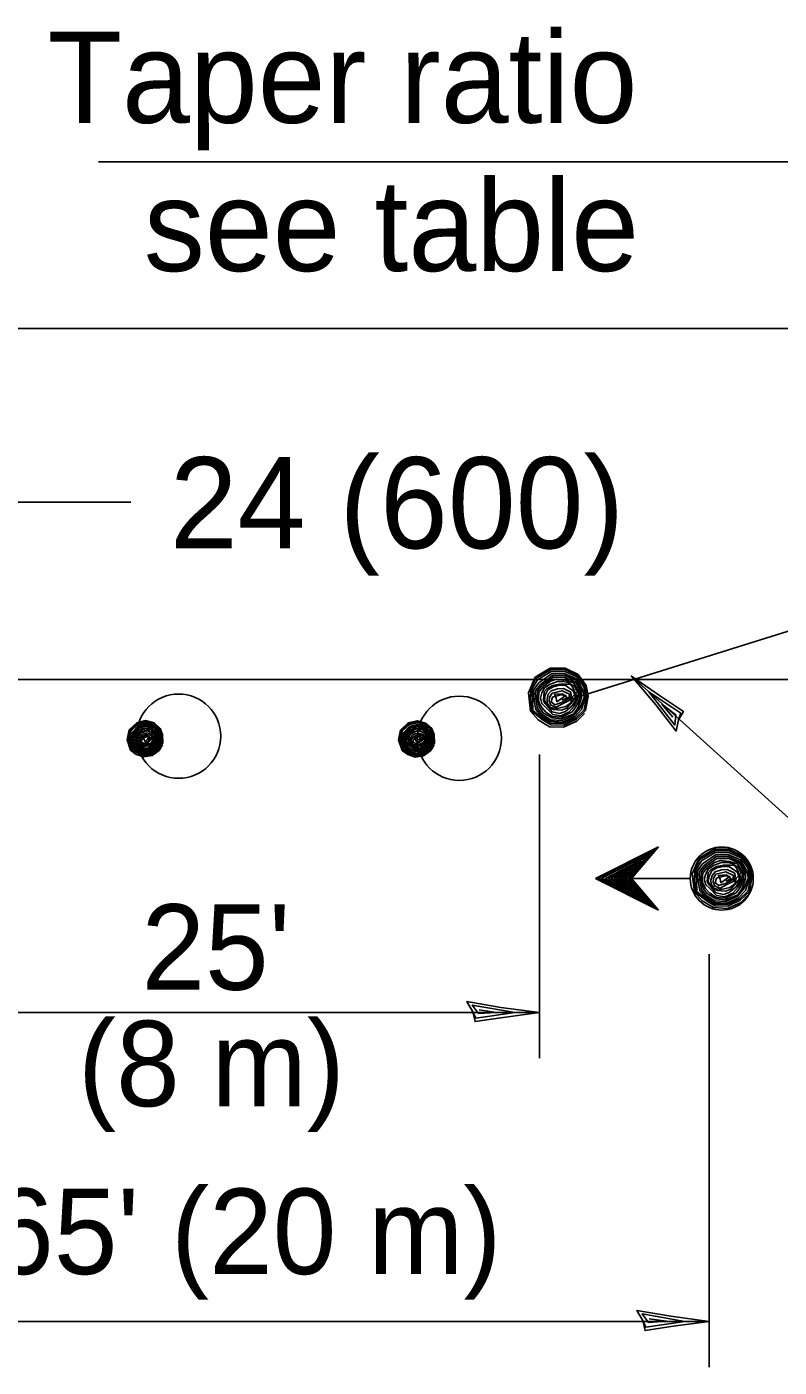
# Model space of a CAD drawing. Extents: x 52832 to 54215, y 64481 to 66497.
# Drawn here: x 53094.76 to 53113.07, y 66283.4 to 66316.02 of the extents above; entities that cross this region are included whole.
import ezdxf

# ---------------------------------------------------------------- set-up
doc = ezdxf.new("R2010")
doc.units = 0
for name, color, linetype in [('Alignment_EX_20 Baseline', 7, 'Continuous'), ('Design_EX_Roadway Dimensions', 7, 'Continuous'), ('Design_PR_EOP', 7, 'Continuous'), ('Stage_Construction Traffic Control', 7, 'Continuous')]:
    doc.layers.add(name, color=color, linetype=linetype)

msp = doc.modelspace()

# ---------------------------------------------------------------- linework, layer by layer
at = {"layer": 'Alignment_EX_20 Baseline'}
msp.add_line((52931.039, 66308.675), (53115.987, 66308.675), dxfattribs=at)
at = {"layer": 'Design_EX_Roadway Dimensions'}
for p, q in [((53119.162, 66312.736), (53096.502, 66312.736)), ((53092.679, 66304.455), (53097.294, 66304.455)), ((53125.972, 66285.283), (53109.472, 66300.22)), ((53107.231, 66298.311), (53107.231, 66290.916)), ((53111.365, 66293.448), (53111.365, 66283.397)), ((53107.231, 66292.026), (53092.457, 66292.026)), ((53092.457, 66284.507), (53111.365, 66284.507))]:
    msp.add_line(p, q, dxfattribs=at)
for points in [[(53110.619, 66299.151), (53110.737, 66299.359), (53110.179, 66299.73), (53109.472, 66300.22), (53110.063, 66299.518), (53110.561, 66298.878), (53110.619, 66299.151), (53110.67, 66299.314), (53109.896, 66299.835), (53110.528, 66299.025), (53110.55, 66299.273), (53110.215, 66299.538), (53110.478, 66299.218)], [(53105.614, 66292.05), (53105.668, 66291.808), (53106.352, 66291.912), (53107.231, 66292.026), (53106.292, 66292.155), (53105.469, 66292.299), (53105.614, 66292.05), (53105.686, 66291.89), (53106.64, 66292.028), (53105.597, 66292.211), (53105.751, 66292.005), (53106.189, 66292.033), (53105.768, 66292.097)], [(53109.748, 66284.531), (53109.802, 66284.289), (53110.486, 66284.393), (53111.365, 66284.507), (53110.426, 66284.636), (53109.604, 66284.78), (53109.748, 66284.531), (53109.82, 66284.371), (53110.774, 66284.508), (53109.731, 66284.692), (53109.885, 66284.486), (53110.324, 66284.514), (53109.902, 66284.578)]]:
    msp.add_lwpolyline(points, dxfattribs=at)
at = {"layer": 'Design_PR_EOP'}
msp.add_line((52931.039, 66300.136), (53427.33, 66300.136), dxfattribs=at)
at = {"layer": 'Stage_Construction Traffic Control'}
for p, q in [((53136.914, 66308.717), (53107.946, 66299.641)), ((53110.132, 66296.059), (53108.595, 66295.291)), ((53109.47, 66295.291), (53110.132, 66296.059)), ((53108.595, 66295.291), (53110.132, 66294.523)), ((53110.132, 66294.523), (53109.469, 66295.291)), ((53110.902, 66295.291), (53109.49, 66295.291))]:
    msp.add_line(p, q, dxfattribs=at)
for points in [[(53108.331, 66299.311), (53108.144, 66299.117), (53107.82, 66298.971), (53107.48, 66298.986), (53107.204, 66299.156), (53107.018, 66299.366), (53106.964, 66299.81), (53107.125, 66300.188), (53107.492, 66300.411), (53107.856, 66300.414), (53108.176, 66300.254), (53108.372, 66299.991), (53108.416, 66299.726), (53108.355, 66299.382), (53108.132, 66299.168), (53107.828, 66299.024), (53107.507, 66299.032), (53107.301, 66299.162), (53107.052, 66299.359), (53107.018, 66299.647), (53107.027, 66299.93), (53107.148, 66300.159), (53107.505, 66300.374), (53107.851, 66300.379), (53108.168, 66300.231), (53108.348, 66299.978), (53108.38, 66299.726), (53108.323, 66299.394), (53108.108, 66299.19), (53107.828, 66299.071), (53107.507, 66299.071), (53107.265, 66299.223), (53107.076, 66299.379), (53107.063, 66299.655), (53107.048, 66299.899), (53107.184, 66300.127), (53107.52, 66300.331), (53107.851, 66300.331), (53108.151, 66300.197), (53108.312, 66299.955), (53108.355, 66299.726), (53108.259, 66299.408), (53108.091, 66299.226), (53107.804, 66299.096), (53107.505, 66299.117), (53107.276, 66299.251), (53107.144, 66299.402), (53107.108, 66299.619), (53107.088, 66299.882), (53107.216, 66300.052), (53107.528, 66300.271), (53107.851, 66300.271), (53108.14, 66300.152), (53108.276, 66299.91), (53108.331, 66299.715), (53108.212, 66299.439), (53108.068, 66299.262), (53107.785, 66299.139), (53107.507, 66299.151), (53107.303, 66299.282), (53107.184, 66299.43), (53107.148, 66299.655), (53107.136, 66299.87), (53107.255, 66300.014), (53107.539, 66300.224), (53107.843, 66300.231), (53108.116, 66300.116), (53108.251, 66299.894), (53108.259, 66299.695), (53108.179, 66299.451), (53108.072, 66299.298), (53107.768, 66299.179), (53107.539, 66299.204), (53107.335, 66299.318), (53107.231, 66299.451), (53107.18, 66299.67), (53107.184, 66299.863), (53107.292, 66299.991), (53107.564, 66300.188), (53107.851, 66300.182), (53108.108, 66300.067), (53108.215, 66299.887), (53108.212, 66299.67), (53108.128, 66299.479), (53108.032, 66299.346), (53107.768, 66299.215), (53107.552, 66299.235), (53107.388, 66299.343), (53107.288, 66299.454), (53107.219, 66299.576), (53107.208, 66299.666), (53107.219, 66299.826), (53107.335, 66299.966), (53107.505, 66300.091), (53107.652, 66300.139), (53107.867, 66300.116), (53108.06, 66300.052), (53108.187, 66299.851), (53108.168, 66299.679), (53108.08, 66299.486), (53107.947, 66299.343)], [(53107.947, 66299.343), (53107.756, 66299.251), (53107.556, 66299.287), (53107.388, 66299.451), (53107.292, 66299.547), (53107.255, 66299.679), (53107.292, 66299.81), (53107.36, 66299.93), (53107.495, 66300.02), (53107.675, 66300.088), (53107.82, 66300.088), (53107.964, 66300.052), (53108.047, 66299.942), (53108.157, 66299.69), (53108.019, 66299.486), (53107.864, 66299.354), (53107.724, 66299.311), (53107.539, 66299.346), (53107.42, 66299.491), (53107.352, 66299.634), (53107.371, 66299.753), (53107.435, 66299.882), (53107.564, 66299.957), (53107.72, 66299.993), (53107.856, 66299.993), (53108.06, 66299.851), (53108.108, 66299.69), (53108, 66299.55), (53107.9, 66299.439), (53107.771, 66299.39), (53107.575, 66299.402), (53107.448, 66299.462), (53107.363, 66299.547), (53107.328, 66299.631), (53107.348, 66299.835), (53107.412, 66299.91), (53107.552, 66299.991), (53107.724, 66300.02), (53107.879, 66300.02), (53108, 66300.02), (53108.096, 66299.955), (53108.157, 66299.838), (53108.032, 66299.702), (53107.996, 66299.57), (53107.876, 66299.479), (53107.664, 66299.43), (53107.495, 66299.454), (53107.423, 66299.558), (53107.42, 66299.659), (53107.448, 66299.774), (53107.52, 66299.863), (53107.675, 66299.91), (53107.815, 66299.919), (53107.996, 66299.826), (53108.008, 66299.744), (53107.972, 66299.631), (53107.792, 66299.54), (53107.639, 66299.462), (53107.507, 66299.511), (53107.467, 66299.606), (53107.48, 66299.702), (53107.539, 66299.799), (53107.785, 66299.863), (53107.964, 66299.774), (53107.947, 66299.67), (53107.792, 66299.583), (53107.611, 66299.522), (53107.52, 66299.595), (53107.552, 66299.706), (53107.747, 66299.762), (53107.879, 66299.744), (53107.66, 66299.595), (53107.639, 66299.679), (53107.6, 66299.774), (53107.796, 66299.79), (53107.912, 66299.69), (53107.779, 66299.631)], [(53098.064, 66298.544), (53097.979, 66298.405), (53097.807, 66298.282), (53097.606, 66298.25), (53097.422, 66298.312), (53097.286, 66298.413), (53097.2, 66298.667), (53097.247, 66298.909), (53097.434, 66299.083), (53097.649, 66299.133), (53097.856, 66299.078), (53098.003, 66298.946), (53098.063, 66298.799), (53098.068, 66298.59), (53097.967, 66298.434), (53097.805, 66298.312), (53097.616, 66298.277), (53097.477, 66298.33), (53097.309, 66298.413), (53097.251, 66298.578), (53097.223, 66298.746), (53097.265, 66298.895), (53097.447, 66299.065), (53097.651, 66299.111), (53097.853, 66299.064), (53097.992, 66298.938), (53098.04, 66298.793), (53098.05, 66298.592), (53097.949, 66298.447), (53097.799, 66298.34), (53097.61, 66298.301), (53097.449, 66298.361), (53097.322, 66298.427), (53097.277, 66298.588), (53097.239, 66298.731), (53097.289, 66298.879), (53097.462, 66299.042), (53097.656, 66299.083), (53097.85, 66299.042), (53097.974, 66298.92), (53098.027, 66298.791), (53098.01, 66298.592), (53097.934, 66298.466), (53097.782, 66298.352), (53097.603, 66298.326), (53097.452, 66298.377), (53097.358, 66298.449), (53097.309, 66298.573), (53097.264, 66298.724), (53097.319, 66298.839), (53097.474, 66299.006), (53097.665, 66299.047), (53097.848, 66299.013), (53097.957, 66298.889), (53098.014, 66298.782), (53097.979, 66298.605), (53097.916, 66298.483), (53097.766, 66298.374), (53097.601, 66298.348), (53097.465, 66298.398), (53097.376, 66298.472), (53097.329, 66298.598), (53097.293, 66298.724), (53097.345, 66298.825), (53097.488, 66298.981), (53097.666, 66299.024), (53097.838, 66298.989), (53097.945, 66298.877), (53097.974, 66298.76), (53097.959, 66298.608), (53097.913, 66298.505), (53097.751, 66298.397), (53097.615, 66298.383), (53097.48, 66298.426), (53097.402, 66298.488), (53097.345, 66298.612), (53097.322, 66298.724), (53097.37, 66298.811), (53097.506, 66298.964), (53097.674, 66298.996), (53097.841, 66298.961), (53097.924, 66298.868), (53097.949, 66298.741), (53097.924, 66298.617), (53097.885, 66298.528), (53097.746, 66298.417), (53097.617, 66298.402), (53097.506, 66298.447), (53097.434, 66298.499), (53097.38, 66298.56), (53097.361, 66298.614), (53097.348, 66298.709), (53097.4, 66298.805), (53097.481, 66298.899), (53097.562, 66298.945), (53097.694, 66298.959), (53097.814, 66298.945), (53097.913, 66298.845), (53097.923, 66298.739), (53097.896, 66298.617), (53097.835, 66298.516)], [(53097.835, 66298.516), (53097.734, 66298.438), (53097.613, 66298.433), (53097.494, 66298.508), (53097.426, 66298.555), (53097.387, 66298.626), (53097.393, 66298.709), (53097.418, 66298.786), (53097.487, 66298.856), (53097.584, 66298.918), (53097.669, 66298.936), (53097.756, 66298.932), (53097.818, 66298.879), (53097.914, 66298.746), (53097.86, 66298.608), (53097.784, 66298.51), (53097.708, 66298.467), (53097.597, 66298.467), (53097.506, 66298.537), (53097.448, 66298.612), (53097.445, 66298.684), (53097.468, 66298.768), (53097.535, 66298.828), (53097.62, 66298.87), (53097.701, 66298.886), (53097.839, 66298.828), (53097.885, 66298.741), (53097.841, 66298.644), (53097.796, 66298.566), (53097.727, 66298.522), (53097.61, 66298.502), (53097.529, 66298.524), (53097.468, 66298.563), (53097.434, 66298.606), (53097.42, 66298.728), (53097.449, 66298.782), (53097.523, 66298.845), (53097.62, 66298.884), (53097.71, 66298.903), (53097.782, 66298.918), (53097.846, 66298.893), (53097.896, 66298.832), (53097.841, 66298.738), (53097.835, 66298.656), (53097.775, 66298.587), (53097.659, 66298.534), (53097.556, 66298.526), (53097.501, 66298.577), (53097.486, 66298.634), (53097.49, 66298.705), (53097.52, 66298.767), (53097.605, 66298.814), (53097.685, 66298.835), (53097.805, 66298.805), (53097.821, 66298.757), (53097.814, 66298.687), (53097.719, 66298.61), (53097.64, 66298.548), (53097.556, 66298.559), (53097.52, 66298.609), (53097.516, 66298.667), (53097.541, 66298.731), (53097.676, 66298.799), (53097.792, 66298.77), (53097.795, 66298.709), (53097.713, 66298.637), (53097.617, 66298.58), (53097.552, 66298.61), (53097.558, 66298.68), (53097.666, 66298.738), (53097.745, 66298.741), (53097.637, 66298.628), (53097.613, 66298.674), (53097.577, 66298.724), (53097.692, 66298.76), (53097.77, 66298.716), (53097.702, 66298.664)], [(53104.672, 66298.538), (53104.586, 66298.401), (53104.415, 66298.276), (53104.213, 66298.245), (53104.028, 66298.308), (53103.893, 66298.409), (53103.807, 66298.663), (53103.855, 66298.903), (53104.041, 66299.081), (53104.254, 66299.129), (53104.464, 66299.074), (53104.611, 66298.942), (53104.67, 66298.793), (53104.676, 66298.585), (53104.573, 66298.43), (53104.412, 66298.308), (53104.224, 66298.273), (53104.085, 66298.323), (53103.916, 66298.411), (53103.857, 66298.573), (53103.83, 66298.741), (53103.871, 66298.891), (53104.053, 66299.061), (53104.258, 66299.107), (53104.459, 66299.06), (53104.6, 66298.935), (53104.648, 66298.789), (53104.658, 66298.588), (53104.557, 66298.441), (53104.407, 66298.336), (53104.217, 66298.295), (53104.056, 66298.355), (53103.928, 66298.422), (53103.885, 66298.583), (53103.845, 66298.725), (53103.896, 66298.874), (53104.07, 66299.038), (53104.264, 66299.078), (53104.457, 66299.038), (53104.58, 66298.916), (53104.633, 66298.786), (53104.616, 66298.588), (53104.541, 66298.462), (53104.389, 66298.347), (53104.21, 66298.322), (53104.06, 66298.373), (53103.964, 66298.447), (53103.916, 66298.569), (53103.871, 66298.72), (53103.925, 66298.835), (53104.081, 66299.002), (53104.272, 66299.043), (53104.455, 66299.008), (53104.564, 66298.885), (53104.622, 66298.777), (53104.586, 66298.601), (53104.522, 66298.479), (53104.371, 66298.37), (53104.207, 66298.344), (53104.071, 66298.394), (53103.982, 66298.469), (53103.935, 66298.594), (53103.9, 66298.719), (53103.952, 66298.82), (53104.095, 66298.975), (53104.272, 66299.02), (53104.444, 66298.985), (53104.552, 66298.873), (53104.58, 66298.756), (53104.566, 66298.602), (53104.521, 66298.501), (53104.358, 66298.391), (53104.221, 66298.379), (53104.086, 66298.42), (53104.009, 66298.484), (53103.952, 66298.608), (53103.93, 66298.72), (53103.977, 66298.807), (53104.113, 66298.959), (53104.282, 66298.993), (53104.447, 66298.957), (53104.53, 66298.864), (53104.557, 66298.735), (53104.532, 66298.614), (53104.493, 66298.524), (53104.353, 66298.412), (53104.224, 66298.398), (53104.114, 66298.441), (53104.042, 66298.495), (53103.988, 66298.556), (53103.968, 66298.609), (53103.955, 66298.703), (53104.006, 66298.799), (53104.088, 66298.895), (53104.168, 66298.942), (53104.3, 66298.954), (53104.421, 66298.939), (53104.519, 66298.841), (53104.529, 66298.734), (53104.503, 66298.612), (53104.443, 66298.512)], [(53104.443, 66298.512), (53104.342, 66298.433), (53104.219, 66298.427), (53104.1, 66298.505), (53104.032, 66298.549), (53103.993, 66298.621), (53103.999, 66298.705), (53104.024, 66298.782), (53104.093, 66298.852), (53104.19, 66298.914), (53104.275, 66298.932), (53104.365, 66298.928), (53104.426, 66298.874), (53104.522, 66298.741), (53104.466, 66298.605), (53104.392, 66298.506), (53104.314, 66298.462), (53104.203, 66298.462), (53104.114, 66298.531), (53104.056, 66298.608), (53104.052, 66298.68), (53104.075, 66298.763), (53104.142, 66298.825), (53104.226, 66298.866), (53104.308, 66298.884), (53104.446, 66298.825), (53104.493, 66298.735), (53104.447, 66298.641), (53104.403, 66298.563), (53104.336, 66298.517), (53104.217, 66298.498), (53104.135, 66298.52), (53104.075, 66298.559), (53104.042, 66298.602), (53104.028, 66298.724), (53104.057, 66298.777), (53104.129, 66298.841), (53104.225, 66298.879), (53104.318, 66298.899), (53104.389, 66298.914), (53104.454, 66298.888), (53104.503, 66298.828), (53104.447, 66298.732), (53104.441, 66298.652), (53104.383, 66298.583), (53104.265, 66298.528), (53104.164, 66298.52), (53104.109, 66298.573), (53104.092, 66298.63), (53104.097, 66298.702), (53104.127, 66298.763), (53104.213, 66298.81), (53104.293, 66298.831), (53104.411, 66298.799), (53104.428, 66298.753), (53104.421, 66298.682), (53104.326, 66298.606), (53104.246, 66298.544), (53104.163, 66298.555), (53104.127, 66298.605), (53104.124, 66298.663), (53104.147, 66298.727), (53104.282, 66298.796), (53104.398, 66298.767), (53104.401, 66298.703), (53104.321, 66298.631), (53104.224, 66298.576), (53104.161, 66298.606), (53104.165, 66298.674), (53104.272, 66298.732), (53104.353, 66298.738), (53104.243, 66298.624), (53104.221, 66298.67), (53104.185, 66298.72), (53104.3, 66298.755), (53104.376, 66298.712), (53104.308, 66298.66)], [(53110.038, 66294.595), (53108.667, 66295.296), (53110.038, 66295.99), (53109.437, 66295.289), (53110.009, 66294.63), (53108.748, 66295.296), (53109.941, 66295.909), (53109.402, 66295.289), (53109.906, 66294.711), (53108.839, 66295.289), (53109.834, 66295.811), (53109.35, 66295.289), (53109.794, 66294.801), (53108.914, 66295.296), (53109.709, 66295.709), (53109.328, 66295.289), (53109.687, 66294.892), (53108.982, 66295.289), (53109.606, 66295.626), (53109.293, 66295.289), (53109.588, 66294.977), (53109.053, 66295.289), (53109.505, 66295.536), (53109.271, 66295.296), (53109.475, 66295.07), (53109.118, 66295.289), (53109.383, 66295.449), (53109.254, 66295.296), (53109.35, 66295.175), (53109.179, 66295.285), (53109.293, 66295.364), (53109.247, 66295.289), (53109.271, 66295.243), (53109.221, 66295.289), (53109.243, 66295.309)], [(53112.32, 66294.905), (53112.131, 66294.711), (53111.808, 66294.565), (53111.468, 66294.582), (53111.192, 66294.749), (53111.005, 66294.96), (53110.952, 66295.404), (53111.112, 66295.782), (53111.479, 66296.005), (53111.844, 66296.009), (53112.163, 66295.848), (53112.359, 66295.585), (53112.403, 66295.321), (53112.344, 66294.977), (53112.119, 66294.762), (53111.815, 66294.618), (53111.497, 66294.626), (53111.288, 66294.756), (53111.041, 66294.953), (53111.005, 66295.242), (53111.016, 66295.525), (53111.135, 66295.752), (53111.492, 66295.968), (53111.84, 66295.973), (53112.155, 66295.825), (53112.335, 66295.572), (53112.367, 66295.321), (53112.31, 66294.989), (53112.097, 66294.786), (53111.815, 66294.665), (53111.497, 66294.665), (53111.252, 66294.817), (53111.063, 66294.973), (53111.053, 66295.249), (53111.035, 66295.493), (53111.173, 66295.721), (53111.507, 66295.924), (53111.84, 66295.924), (53112.14, 66295.791), (53112.301, 66295.549), (53112.344, 66295.321), (53112.248, 66295.002), (53112.08, 66294.82), (53111.791, 66294.69), (53111.492, 66294.711), (53111.264, 66294.845), (53111.132, 66294.996), (53111.096, 66295.213), (53111.077, 66295.476), (53111.203, 66295.646), (53111.517, 66295.865), (53111.84, 66295.865), (53112.127, 66295.746), (53112.264, 66295.504), (53112.32, 66295.31), (53112.199, 66295.034), (53112.055, 66294.858), (53111.772, 66294.733), (53111.497, 66294.747), (53111.293, 66294.877), (53111.173, 66295.024), (53111.135, 66295.249), (53111.125, 66295.465), (53111.245, 66295.608), (53111.528, 66295.818), (53111.832, 66295.825), (53112.104, 66295.709), (53112.239, 66295.489), (53112.248, 66295.289), (53112.167, 66295.045), (53112.061, 66294.894), (53111.757, 66294.774), (53111.528, 66294.798), (53111.324, 66294.915), (53111.22, 66295.045), (53111.168, 66295.264), (53111.173, 66295.457), (53111.281, 66295.585), (53111.553, 66295.782), (53111.84, 66295.776), (53112.097, 66295.661), (53112.203, 66295.481), (53112.199, 66295.264), (53112.116, 66295.073), (53112.019, 66294.941), (53111.757, 66294.809), (53111.54, 66294.83), (53111.375, 66294.937), (53111.275, 66295.049), (53111.209, 66295.17), (53111.196, 66295.261), (53111.209, 66295.42), (53111.324, 66295.56), (53111.492, 66295.684), (53111.64, 66295.733), (53111.857, 66295.709), (53112.048, 66295.646), (53112.176, 66295.446), (53112.155, 66295.274), (53112.067, 66295.081), (53111.936, 66294.937)], [(53111.936, 66294.937), (53111.744, 66294.845), (53111.544, 66294.881), (53111.375, 66295.045), (53111.281, 66295.141), (53111.245, 66295.274), (53111.281, 66295.404), (53111.347, 66295.525), (53111.485, 66295.614), (53111.665, 66295.682), (53111.808, 66295.682), (53111.951, 66295.646), (53112.036, 66295.536), (53112.145, 66295.285), (53112.008, 66295.081), (53111.851, 66294.951), (53111.711, 66294.905), (53111.528, 66294.941), (53111.407, 66295.085), (53111.339, 66295.228), (53111.36, 66295.349), (53111.424, 66295.476), (53111.553, 66295.553), (53111.708, 66295.587), (53111.844, 66295.587), (53112.048, 66295.446), (53112.097, 66295.285), (53111.987, 66295.146), (53111.887, 66295.034), (53111.759, 66294.985), (53111.564, 66294.996), (53111.436, 66295.057), (53111.352, 66295.141), (53111.316, 66295.225), (53111.336, 66295.429), (53111.4, 66295.504), (53111.54, 66295.585), (53111.711, 66295.614), (53111.868, 66295.614), (53111.987, 66295.614), (53112.083, 66295.549), (53112.145, 66295.432), (53112.019, 66295.296), (53111.984, 66295.164), (53111.864, 66295.073), (53111.653, 66295.024), (53111.485, 66295.049), (53111.413, 66295.155), (53111.407, 66295.253), (53111.436, 66295.368), (53111.507, 66295.457), (53111.665, 66295.504), (53111.804, 66295.514), (53111.984, 66295.42), (53111.995, 66295.338), (53111.961, 66295.225), (53111.78, 66295.134), (53111.628, 66295.057), (53111.497, 66295.106), (53111.456, 66295.2), (53111.468, 66295.296), (53111.528, 66295.393), (53111.772, 66295.457), (53111.951, 66295.368), (53111.936, 66295.264), (53111.78, 66295.177), (53111.6, 66295.118), (53111.507, 66295.189), (53111.54, 66295.302), (53111.737, 66295.356), (53111.868, 66295.338), (53111.647, 66295.189), (53111.628, 66295.274), (53111.587, 66295.368), (53111.784, 66295.383), (53111.9, 66295.285), (53111.768, 66295.225)]]:
    msp.add_lwpolyline(points, dxfattribs=at)
for centre, radius in [((53098.455, 66298.755), 1.025), ((53105.283, 66298.705), 1.025), ((53111.669, 66295.29), 0.768)]:
    msp.add_circle(centre, radius, dxfattribs=at)

# ---------------------------------------------------------------- texts
at = {"layer": 'Design_EX_Roadway Dimensions'}
for s, height, p in [('Taper ratio', 2.21968, (53095.264, 66313.683)), ('see table', 2.2197, (53097.608, 66310.076)), ('24 (600)', 2.2197, (53098.239, 66303.327)), (" 25'", 2.081, (53096.776, 66292.583)), ('(8 m)', 2.081, (53096.006, 66289.748)), ("65' (20 m)", 2.081, (53093.87, 66285.663))]:
    msp.add_text(s, height=height, dxfattribs=at).set_placement(p)

doc.saveas('drawing.dxf')
